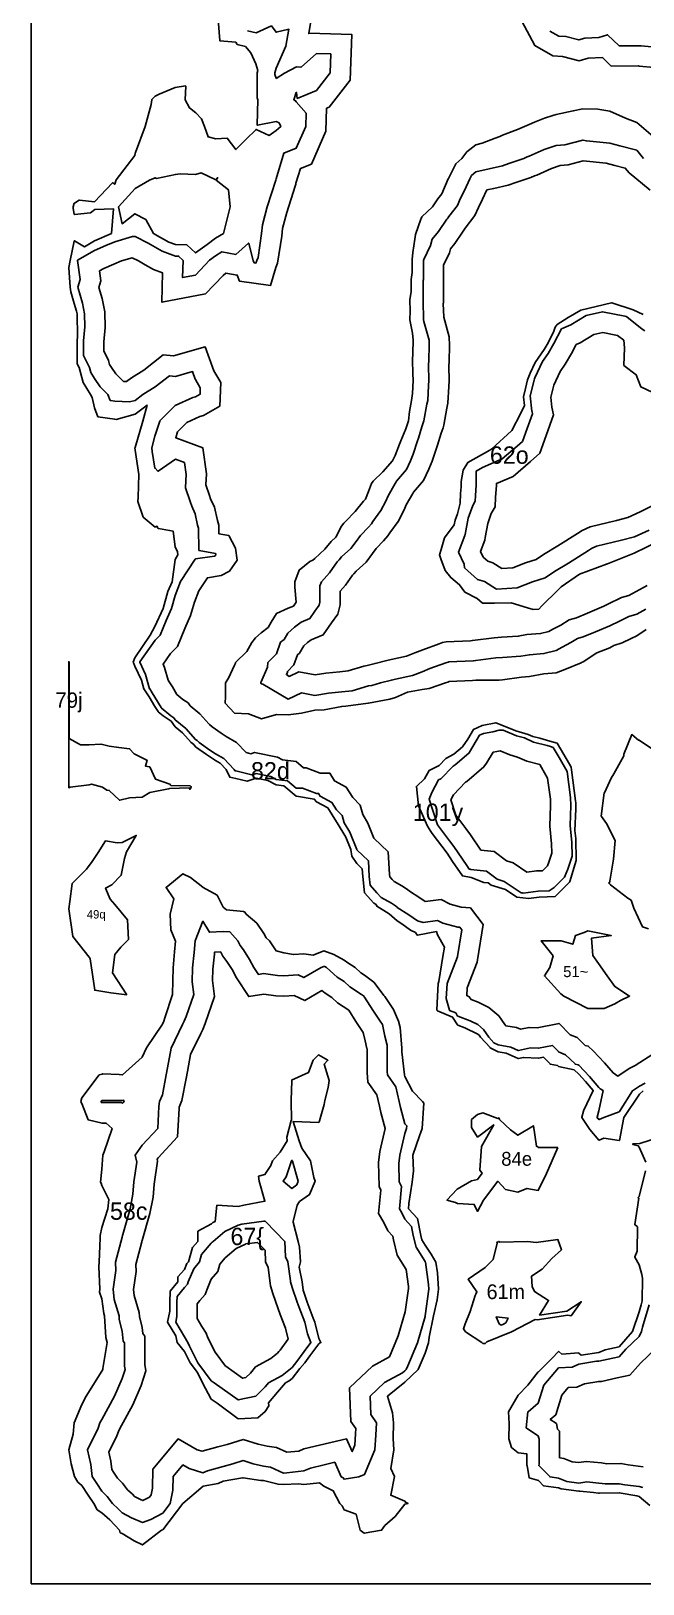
# Model space of a CAD drawing. Header units: millimetres. Extents: x 0 to 600, y 0 to 900.
# Drawn here: x 0 to 211, y 0 to 537 of the extents above; entities that cross this region are included whole.
import ezdxf
from ezdxf.enums import TextEntityAlignment as Align

# ---------------------------------------------------------------- set-up
doc = ezdxf.new("R2010")
doc.units = ezdxf.units.MM
for name, color, linetype in [('CORTE', 1, 'Continuous'), ('GRABADO', 5, 'Continuous'), ('HOJA', 8, 'Continuous')]:
    doc.layers.add(name, color=color, linetype=linetype)

msp = doc.modelspace()

# ---------------------------------------------------------------- linework, layer by layer
at = {"layer": 'CORTE'}
for points in [[(97.15, 543.35), (95.92, 536.13), (96.14, 536.33), (110.8, 535.83), (110.24, 520.04), (102.99, 510.65), (102.11, 510.29), (101.9, 502.44), (96.87, 491.03), (93.05, 489.5), (91.51, 484.44), (91.47, 484.09), (91.25, 483.34), (88.35, 474.25), (86.86, 468.76), (86.63, 466.13), (85.19, 456.69), (84.53, 455.25), (82.72, 448.96), (72.03, 450.5), (71.22, 452.6), (67.33, 453.26), (66.35, 452.51), (60.31, 446.17), (45.19, 443.21), (45.39, 453.41), (42.33, 454.55), (39.44, 456.17), (37.11, 457.53), (34.94, 458.6), (31.21, 457.53), (28.54, 456.43), (25.12, 454.92), (23.6, 454.03), (24.08, 450.58), (24.08, 450.58), (23.43, 448.38), (24.54, 444.55), (25.48, 439.93), (25.58, 434.48), (25.08, 429.58), (25.11, 426.47), (26.72, 423.08), (27.09, 421.74), (27.77, 420.65), (29.27, 418.46), (31.92, 415.87), (32.97, 415.81), (34.65, 417.11), (38.92, 419.71), (45.65, 425.02), (49.23, 424.67), (60.2, 427.79), (63.13, 419.54), (65.55, 415.43), (65.2, 407.29), (59.61, 404.06), (58.32, 403.66), (53.83, 401.68), (50.62, 398.44), (49.97, 396.35), (59.31, 392.93), (60.61, 383.94), (60.43, 380.09), (61.67, 376.45), (62.04, 375.21), (63.43, 372.37), (64.36, 367.75), (64.83, 366.09), (64.88, 363.19), (68.32, 362.53), (70.67, 358.18), (71.18, 353.99), (68.51, 350.23), (65.69, 348.7), (60.92, 347.97), (57.93, 343.37), (56.42, 339.56), (55.14, 334.93), (53.11, 330.44), (50.57, 324.12), (48.19, 321.78), (45.6, 318.06), (46.14, 316.9), (47.39, 312.5), (47.74, 311.99), (48.82, 310.2), (50.36, 307.61), (52.44, 305.86), (54.26, 304.71), (55.01, 303.62), (58.36, 300.84), (61.37, 297.4), (61.65, 297.22), (62.54, 296.37), (65.73, 294.16), (67.41, 293.05), (70.96, 291.03), (74.32, 287.48), (75.96, 287.08), (77.25, 287.54), (85.19, 285.85), (86.83, 285.01), (91.58, 284.36), (94.18, 282.21), (95.06, 282.21), (99.92, 280.35), (103.24, 280.35), (104.87, 277.7), (108.9, 275.57), (111.12, 271.97), (113.67, 269.33), (114.65, 266.03), (116.41, 263.12), (118.48, 257.87), (123.38, 253.14), (123.82, 245.28), (123.9, 244.58), (124.72, 243.65), (125.41, 242.88), (128.05, 241.41), (130.07, 240.17), (130.76, 239.55), (134.38, 237.23), (136.2, 235.94), (141.7, 236.69), (144.81, 235.08), (148.66, 234.05), (151.8, 233.77), (156.23, 228.03), (154.27, 215.84), (154.12, 215), (150.65, 206.16), (150.51, 203.44), (151.38, 203.07), (152.04, 202.08), (154.44, 201.13), (158.2, 199.35), (161.6, 196.45), (163.67, 193.43), (164.01, 193.05), (167.76, 192.38), (169.08, 191.82), (172.07, 192.44), (174.84, 192.26), (182.43, 193.84), (186.29, 189.94), (188.63, 188.93), (191.42, 186.21), (192.52, 185.97), (194.19, 184.32), (198.16, 180.21), (201.09, 176.69), (202.78, 175.6), (206.66, 178.22), (208.7, 179.24), (214.88, 183.23)], [(211.51, 170.55), (210.23, 169.34), (204.76, 161.32), (203.28, 153.39), (203.28, 153.39), (203.27, 153.38), (203.27, 153.36), (203.26, 153.35), (203.25, 153.34), (203.24, 153.34), (203.22, 153.33), (203.2, 153.33), (197.88, 154.18), (196.26, 153.48), (196.24, 153.48), (196.22, 153.48), (196.2, 153.48), (196.19, 153.49), (196.18, 153.49), (196.18, 153.5), (193.05, 157.15), (190.3, 161.31), (190.3, 161.31), (190.29, 161.32), (190.29, 161.34), (190.29, 161.36), (190.82, 163.54), (190.82, 163.54), (190.83, 163.55), (194.25, 170.6), (191.62, 173.76), (189.21, 176.26), (187.69, 177.76), (182.27, 178.94), (182.26, 178.94), (182.25, 178.95), (182.25, 178.95), (181.85, 179.25), (179.38, 179.8), (179.37, 179.8), (179.35, 179.81), (179.34, 179.81), (179.33, 179.82), (177.06, 182.13), (175.33, 181.77), (175.32, 181.77), (170.09, 182.1), (168.36, 181.74), (168.34, 181.74), (168.33, 181.75), (164.17, 183.53), (161.37, 184.03), (161.36, 184.03), (161.35, 184.04), (158.62, 185.44), (158.61, 185.44), (158.6, 185.45), (155.31, 189.09), (154.86, 189.75), (154.37, 190.17), (149.85, 192.31), (147.41, 193.27), (147.4, 193.28), (147.39, 193.28), (147.38, 193.29), (147.38, 193.3), (145.63, 196), (140.43, 198.17), (140.42, 198.18), (140.35, 198.25), (140.34, 198.25), (140.26, 198.35), (140.26, 198.36), (140.25, 198.37), (140.25, 198.38), (140.25, 198.39), (140.39, 203.23), (140.39, 203.23), (140.63, 207.66), (140.63, 207.67), (140.63, 207.67), (140.64, 207.68), (140.89, 208.33), (142.27, 216.93), (142.86, 220.18), (140.4, 224.42), (140.4, 224.43), (140.05, 225.6), (133.51, 224.4), (133.51, 224.39), (133.49, 224.39), (133.46, 224.4), (133.45, 224.41), (132.78, 225.22), (131.09, 226.11), (128.08, 228.23), (126.48, 229.26), (126.48, 229.27), (123.75, 231.75), (119.51, 234.35), (119.5, 234.36), (119.5, 234.36), (119.49, 234.37), (119.18, 234.96), (118.45, 235.37), (118.44, 235.37), (118.43, 235.38), (115.24, 238.99), (115.23, 238.99), (115.23, 239), (115.22, 239.01), (115.22, 239.02), (114.6, 244.69), (114.45, 247.24), (112.53, 249.1), (112.52, 249.11), (112.52, 249.11), (110.83, 251.66), (110.83, 251.67), (110.82, 251.68), (110.82, 251.69), (110.44, 253.94), (108.76, 258.19), (105.74, 263.17), (105.74, 263.18), (105.73, 263.19), (105.68, 263.36), (105.56, 263.49), (105.55, 263.49), (102.53, 268.4), (98.61, 270.47), (98.6, 270.48), (98.59, 270.48), (97.85, 271.4), (91.67, 272.37), (91.65, 272.37), (91.65, 272.37), (91.62, 272.38), (91.61, 272.39), (91.57, 272.41), (91.57, 272.41), (87.33, 275.94), (84.69, 276.3), (84.68, 276.3), (84.68, 276.3), (84.67, 276.31), (81.77, 277.81), (77.74, 278.66), (74.67, 277.57), (74.66, 277.57), (74.64, 277.57), (70.74, 278.53), (68.7, 278.94), (68.69, 278.94), (68.67, 278.95), (68.66, 278.95), (68.65, 278.96), (68.65, 278.97), (68.64, 278.97), (68.64, 278.98), (67.43, 281.69), (65.38, 283.85), (63.75, 284.78), (60.65, 286.82), (56.77, 289.51), (56.77, 289.51), (56.76, 289.52), (56.23, 290.23), (55.3, 290.94), (55.29, 290.94), (55.29, 290.95), (52.34, 294.33), (49.8, 296.43), (49.8, 296.43), (49.79, 296.44), (48.44, 298.41), (45.61, 300.2), (45.6, 300.2), (43.9, 301.63), (43.89, 301.64), (43.89, 301.65), (42.81, 303.46), (40.81, 306.81), (38.96, 309.48), (38.96, 309.49), (38.96, 309.5), (38.1, 312.5), (35.84, 317.34), (35.5, 318.3), (35.28, 318.75), (35.28, 318.75), (35.28, 318.76), (35.27, 318.78), (35.28, 318.79), (35.28, 318.8), (35.28, 318.8), (35.84, 320.31), (35.84, 320.31), (41.1, 328.08), (42.81, 331.13), (45.61, 337.33), (47.26, 343.24), (48.75, 346.58), (49.78, 354.26), (49.78, 354.26), (49.78, 354.27), (49.78, 354.28), (49.78, 354.28), (50.65, 355.84), (50.62, 356.93), (49.78, 358.64), (49.78, 358.65), (49.78, 358.65), (49.07, 364.07), (44, 365.01), (43.99, 365.01), (43.97, 365.02), (43.96, 365.02), (43.95, 365.03), (43.94, 365.04), (43.46, 365.78), (42.92, 365.46), (42.91, 365.45), (42.9, 365.45), (42.89, 365.45), (42.86, 365.45), (42.84, 365.46), (42.83, 365.46), (38.78, 368.91), (38.77, 368.92), (38.77, 368.93), (38.76, 368.94), (36.91, 374.32), (36.91, 374.33), (36.91, 374.34), (36.95, 375.82), (37.26, 383.6), (37, 385.15), (35.89, 392.85), (35.89, 392.86), (35.89, 392.88), (35.9, 392.88), (35.93, 393.02), (38.65, 402.15), (40.09, 407.65), (35.95, 404.48), (35.95, 404.48), (35.94, 404.47), (29.45, 402.72), (29.44, 402.72), (28.93, 402.75), (28.93, 402.75), (23.11, 403.6), (23.1, 403.6), (23.09, 403.61), (23.08, 403.61), (23.07, 403.62), (23.06, 403.63), (21.89, 406.67), (21.08, 410.27), (20.57, 411.35), (18.02, 415.46), (18.02, 415.47), (16.6, 420.62), (15.95, 421.97), (15.95, 421.98), (15.95, 421.99), (15.94, 422), (15.89, 429.91), (15.89, 429.91), (16.04, 431.39), (15.89, 439.16), (15.68, 440.16), (14.92, 442.78), (13.77, 446.88), (13.77, 446.88), (13.47, 448.41), (13.47, 448.42), (13.04, 455.18), (13.04, 455.19), (13.04, 455.19), (13.54, 457.7), (14.92, 464.4), (14.92, 464.41), (14.93, 464.42), (14.94, 464.43), (14.94, 464.44), (14.95, 464.45), (14.96, 464.45), (14.97, 464.46), (14.99, 464.46), (15.01, 464.46), (15.03, 464.46), (18.49, 462.42), (21.93, 464.41), (21.93, 464.42), (27.76, 467), (28.43, 475.56), (21.99, 475.25), (20.51, 474.16), (20.51, 474.16), (20.5, 474.15), (20.49, 474.15), (20.48, 474.15), (15, 473.55), (14.99, 473.55), (14.97, 473.56), (14.96, 473.56), (14.94, 473.57), (14.93, 473.59), (14.92, 473.6), (14.92, 473.61), (14.59, 475.76), (14.55, 476.2), (14.55, 476.21), (14.55, 476.22), (14.56, 476.23), (14.93, 477.44), (14.93, 477.45), (14.94, 477.45), (14.94, 477.46), (14.95, 477.47), (14.96, 477.47), (16.65, 478.53), (16.67, 478.53), (16.69, 478.53), (21.94, 478), (28.1, 484.49), (28.11, 484.49), (28.12, 484.5), (28.13, 484.5), (28.14, 484.51), (28.17, 484.51), (28.19, 484.51), (28.2, 484.5), (28.9, 484.03), (29.44, 485.5), (29.44, 485.5), (29.45, 485.51), (35.84, 494.01), (36, 494.75), (36.04, 495.02), (36.04, 495.03), (36.05, 495.03), (39.46, 504.01), (41.51, 511.55), (41.75, 513.26), (41.75, 513.27), (41.75, 513.28), (41.76, 513.3), (42.83, 514.44), (42.84, 514.45), (44.23, 515.16), (49.82, 517.51), (49.83, 517.51), (53.37, 518.02), (53.39, 518.02), (53.41, 518.01), (53.43, 518), (53.43, 517.99), (53.44, 517.99), (53.44, 517.98), (53.45, 517.97), (53.45, 517.96), (53.46, 517.95), (53.46, 517.94), (53.25, 513.27), (54.7, 510.4), (56.87, 508.71), (56.87, 508.7), (58.83, 506.64), (58.83, 506.63), (58.84, 506.62), (59.9, 504.02), (59.91, 504.02), (61.13, 500.45), (63.8, 499.77), (67.7, 500), (67.71, 500), (67.72, 499.99), (67.74, 499.99), (67.75, 499.98), (67.75, 499.97), (70.77, 496), (74.34, 499.6), (77.68, 502.9), (77.68, 502.9), (77.69, 502.91), (77.71, 502.92), (77.74, 502.92), (77.76, 502.92), (82.31, 500.91), (84.66, 502.57), (86.32, 504.01), (85.67, 505.29), (84.69, 505.71), (78.18, 504.49), (78.17, 504.49), (78.15, 504.49), (78.14, 504.49), (78.12, 504.5), (78.11, 504.51), (78.1, 504.51), (78.09, 504.52), (78.09, 504.54), (78.08, 504.56), (78.31, 513.24), (78.13, 513.86), (78.13, 513.86), (78.13, 513.87), (78.13, 522.52), (78.13, 522.52), (78.13, 522.53), (78.34, 523.42), (77.66, 525.62), (75.98, 529.49), (74.08, 531.71), (71.25, 532.36), (71.24, 532.36), (71.21, 532.37), (71.21, 532.38), (71.2, 532.39), (70.72, 533.12), (65.25, 533.64), (65.24, 533.64), (65.22, 533.65), (65.22, 533.66), (65.21, 533.66), (65.2, 533.67), (65.2, 533.67), (65.19, 533.68), (65.18, 533.7), (65.18, 533.71), (64.59, 541.03)], [(215.33, 524.4), (210.12, 524.88), (209.8, 524.92), (200.43, 524.91), (197.39, 527.81), (192.44, 527.59), (189.35, 526.68), (183.67, 528.21), (180.27, 528.4), (174.02, 531.97), (169.61, 540.48)], [(212.51, 330.03), (209.25, 327.87), (207.31, 326.97), (204.23, 325.5), (201.33, 324.49), (199.99, 323.68), (195.43, 321.96), (190.73, 318.89), (190.45, 318.74), (190.05, 318.53), (184.45, 316.28), (181.45, 315.08), (177.17, 314.77), (172.18, 313.84), (169.43, 313.62), (162.92, 312.66), (161.68, 312.49), (153.65, 312.49), (152.49, 312.43), (144.41, 312.03), (143.99, 311.88), (143.18, 311.56), (137.6, 309.71), (135.14, 309.33), (130.05, 308.42), (125.9, 306.54), (123.99, 306.02), (116.63, 304.6), (116.61, 304.6), (116.49, 304.58), (108.77, 303.52), (107.36, 303.43), (101.22, 302.23), (98.1, 302.13), (93.43, 301.13), (88.83, 300.51), (84.81, 300.64), (79.56, 299.16), (75.14, 300.93), (70.27, 301.16), (67.07, 304.63), (67.21, 306.93), (67.21, 311.65), (68.18, 313.22), (70.24, 317.68), (70.59, 318.36), (70.66, 318.64), (74.52, 322.4), (76.29, 325.61), (77.53, 327.12), (79.52, 328.92), (81.91, 330.79), (82.99, 332.58), (84.81, 335.59), (88.8, 337.38), (90.66, 338.16), (91.59, 339.53), (91.17, 344.66), (91.17, 346.5), (92.6, 350.61), (96.26, 353.52), (97.37, 354.03), (98.04, 354.58), (101.49, 357.88), (103.67, 360.48), (105.3, 361.97), (107.29, 365.82), (108.07, 366.86), (108.62, 367.45), (111.96, 370.91), (114.82, 374.42), (115.6, 375.12), (116.54, 377.77), (117.68, 380.51), (118.18, 381.38), (121.58, 384.58), (124.86, 388.35), (125.13, 388.85), (125.8, 390.27), (127.34, 394.15), (127.72, 395.3), (129.53, 399.47), (130.37, 402.26), (130.78, 405.48), (131.45, 409.23), (131.77, 411.7), (131.98, 416.19), (131.93, 418.54), (131.82, 423.16), (131.87, 425.56), (131.98, 430.13), (131.8, 432.57), (130.83, 437.1), (130.96, 440.19), (130.89, 444.08), (131.29, 446.91), (131.29, 451.05), (131.72, 453.56), (131.72, 458.02), (131.85, 460.44), (132.57, 465), (132.81, 466.69), (134.67, 471.98), (134.73, 472.23), (135.07, 472.79), (138.72, 476.23), (140.52, 478.97), (141.96, 480.75), (144.16, 485.93), (144.19, 486.02), (144.32, 486.3), (146.8, 491.06), (148.84, 492.92), (150.53, 495.23), (153.62, 497.65), (155.9, 498.2), (160.33, 499.91), (162.01, 500.56), (162.88, 500.97), (168.09, 502.96), (172.14, 504.74), (173.92, 505.54), (177.45, 506.88), (180.26, 507.75), (181.41, 508.17), (187.32, 509.41), (190.69, 510.13), (195.88, 509.95), (199.98, 509.33), (205.43, 506.88), (209.25, 505.34), (215.78, 499.89)], [(213.93, 482.02), (206.68, 487.94), (205.32, 489.59), (201.66, 490.51), (198.67, 491.37), (190.79, 492.09), (190.79, 492.09), (185.6, 490.76), (182.83, 490.5), (179.8, 489.53), (174.71, 487.16), (173.91, 486.9), (172.7, 486.38), (167.44, 484.66), (164.9, 483.7), (159.84, 482.58), (157.5, 482.06), (156.02, 478.83), (154.59, 476), (153.38, 473.17), (150.04, 468.81), (149.34, 467.76), (149.03, 467.47), (146.44, 463.54), (144.93, 461.7), (144.54, 460.34), (142.55, 456.1), (142.55, 450.63), (142.5, 450.29), (142.5, 443), (142.44, 442.81), (142.56, 438.08), (144.44, 431.25), (144.6, 428.31), (144.44, 422.77), (144.32, 421.26), (144.45, 416.09), (144.34, 414.09), (144.04, 408.29), (143.65, 406.54), (142.58, 400.74), (142.35, 399.84), (141.74, 398), (140.47, 393.78), (140.05, 392.81), (138.56, 388.27), (137.48, 385.52), (135.58, 381.6), (132.13, 377.51), (131.9, 377.1), (129.64, 373.15), (128.92, 371.42), (126.82, 367.42), (123.91, 363.49), (123.24, 362.42), (121.74, 360.74), (119.22, 358.01), (117.92, 356.3), (115.75, 353.31), (112.33, 350.27), (111.56, 349.35), (111.09, 348.9), (108.61, 345.42), (106.8, 343.26), (106.8, 338.6), (105.94, 335.37), (103.76, 332.36), (100.95, 328.24), (96.76, 326.48), (95.51, 325.55), (94.28, 324.38), (92.78, 321.9), (92.09, 321.35), (90.82, 317.84), (88.59, 315.57), (88.57, 315.3), (88.2, 314.46), (89.2, 313.86), (89.2, 313.86), (92.46, 315.41), (98.16, 314.35), (101.85, 314.96), (106.65, 315.46), (109.59, 315.76), (114.97, 317.35), (116.12, 317.57), (118.88, 318.32), (122.93, 319.39), (124.46, 319.71), (129.73, 320.82), (132.56, 321.96), (135.34, 323.06), (141, 325.14), (142.14, 325.52), (143.43, 325.83), (151.86, 326.16), (152.47, 326.3), (160.04, 327.23), (162.52, 327.35), (168.31, 327.74), (171.27, 328.29), (176.03, 328.67), (178.91, 329.4), (180.26, 330.12), (183.02, 331.57), (185.94, 333.41), (188.41, 334.11), (192.27, 335.72), (197.13, 337.76), (197.9, 338.13), (199.32, 338.79), (203.98, 341.07), (206.51, 341.81), (209.05, 343.25), (212.9, 345.24)], [(216.9, 360.64), (208.37, 356.51), (199.19, 352.8), (199.02, 352.76), (198.81, 352.65), (189.46, 349.23), (183.19, 344.83), (182.03, 343.6), (176.45, 338.26), (175.4, 337.09), (173.53, 337.02), (171.48, 337.55), (165.88, 339.23), (160.15, 339.21), (155.96, 339.18), (154.1, 340.74), (149.89, 343.01), (148.04, 345.52), (145.02, 348.01), (143.11, 350.46), (141.62, 354.51), (141.15, 355.85), (141.71, 357.68), (142.83, 361.74), (146.2, 366.29), (146.5, 367.87), (147.3, 370.1), (148.23, 373.73), (148.42, 377.14), (148.57, 379.4), (148.58, 381.23), (149.24, 385.14), (150.92, 387.81), (158.51, 392.1), (159.25, 392.58), (165.99, 398.78), (166.07, 398.84), (169.2, 404.83), (170.47, 407.48), (170.17, 410.57), (170.85, 413.36), (171.55, 416.4), (172.39, 418.68), (174.16, 422.41), (177.26, 426.92), (178.27, 428.61), (180.53, 432.9), (181.05, 434.63), (181.79, 435.52), (185.53, 437.91), (189.93, 440.51), (200.5, 443), (200.61, 442.98), (208.04, 440.65), (211.46, 438.93)], [(216.8, 411.12), (210.63, 413.97), (209.02, 418.16), (204.84, 421.36), (205.01, 427.48), (204.78, 430.09), (202.66, 431.78), (197.56, 432.76), (194.48, 432.04), (189.68, 429.2), (188.39, 428.61), (186.76, 425.53), (184.53, 421.77), (182.8, 419.27), (180.57, 414.56), (179.56, 410.39), (179.56, 410.39), (179.89, 406.99), (180.56, 404.33), (177.99, 397.14), (175.78, 391.05), (172.55, 388.16), (166.56, 383), (160.8, 380.56), (160.8, 379.87), (160.52, 375.85), (160.3, 372.49), (159.02, 370.12), (157.78, 366.66), (156.86, 361.83), (156.79, 361), (155.29, 357.04), (156.2, 355.09), (157.79, 353.67), (159.6, 353.14), (162.67, 351.16), (166.45, 351.4), (170.87, 353.14), (174.55, 354.3), (177.05, 356.01), (181.98, 358.99), (188.79, 363.29), (190.37, 364.32), (193.18, 365.51), (202.22, 367.7), (206.14, 368.75), (210.47, 370.77), (214.8, 372.93)], [(213.37, 226.49), (211.25, 227.2), (211.25, 227.21), (211.24, 227.21), (211.22, 227.23), (211.21, 227.24), (208.27, 233.74), (207.32, 236.42), (206.24, 237.13), (206.24, 237.13), (200.19, 241.81), (199.92, 242.03), (199.89, 242.06), (199.88, 242.06), (199.62, 242.38), (199.62, 242.38), (199.61, 242.39), (199.61, 242.41), (199.61, 242.42), (199.6, 242.43), (199.61, 242.44), (199.61, 242.44), (199.61, 242.45), (199.61, 242.46), (199.62, 242.47), (199.62, 242.48), (199.63, 242.49), (199.64, 242.49), (199.64, 242.49), (199.65, 242.5), (199.66, 242.5), (199.67, 242.5), (199.68, 242.5), (199.69, 242.5), (199.7, 242.5), (199.71, 242.5), (199.72, 242.49), (199.89, 242.38), (201.23, 250.67), (201.77, 257.11), (198.78, 262.94), (197.04, 265.44), (197.04, 265.45), (197.04, 265.45), (197.03, 265.46), (197.03, 265.47), (197.03, 265.48), (198.07, 273.55), (198.07, 273.55), (198.07, 273.56), (198.08, 273.57), (200.38, 278.61), (200.38, 278.62), (201.41, 280.1), (204.83, 286.4), (204.83, 286.49), (204.82, 286.93), (204.82, 286.95), (207.52, 293.7), (207.52, 293.7), (207.53, 293.71), (207.53, 293.72), (207.54, 293.73), (207.56, 293.74), (207.57, 293.74), (207.58, 293.74), (207.59, 293.74), (207.59, 293.74), (207.6, 293.74), (207.62, 293.74), (207.63, 293.73), (209.88, 291.74), (210.18, 291.73), (210.19, 291.73), (210.21, 291.72), (210.21, 291.72), (216.01, 287.9)], [(212.38, 145.84), (210.11, 151), (209.78, 151.56), (207.92, 152.02), (207.91, 152.02), (207.9, 152.03), (207.89, 152.04), (207.87, 152.05), (207.87, 152.08), (207.87, 152.1), (207.87, 152.11), (207.87, 152.12), (207.88, 152.13), (207.89, 152.14), (207.9, 152.15), (207.91, 152.16), (207.93, 152.16), (207.93, 152.16), (210.17, 152.35), (210.31, 152.35), (217.12, 154.49)], [(213.74, 27.18), (210.14, 30.24), (209.32, 30.51), (203.2, 31.55), (203.15, 31.55), (196.46, 31.42), (196.45, 31.4), (196.3, 31.42), (196.23, 31.42), (196.23, 31.42), (196.08, 31.44), (194.32, 31.63), (189.6, 32.08), (189.27, 32.03), (189.26, 32.03), (183.2, 32.85), (183.19, 32.85), (183.19, 32.86), (182.27, 33.22), (177.06, 33.96), (177.06, 33.97), (177.04, 33.97), (177.03, 33.98), (175.28, 35.73), (172.12, 36.67), (172.12, 36.67), (172.11, 36.68), (172.1, 36.68), (172.09, 36.69), (172.08, 36.7), (172.07, 36.72), (172.07, 36.73), (171.36, 40.95), (171.35, 40.96), (171.35, 44.98), (168.34, 45.31), (168.33, 45.31), (168.32, 45.31), (168.31, 45.32), (168.3, 45.32), (166.04, 47.16), (166.03, 47.16), (166.03, 47.17), (166.02, 47.18), (166.02, 47.19), (165.08, 50.2), (165.08, 50.21), (165.08, 50.22), (165.22, 55.42), (164.98, 59.48), (164.98, 59.49), (164.98, 59.51), (164.98, 59.51), (164.99, 59.52), (168.29, 65.28), (168.29, 65.29), (171.64, 68.79), (175.26, 73.3), (175.27, 73.3), (180.02, 78.06), (182.24, 80.34), (182.24, 80.34), (182.26, 80.36), (182.28, 80.36), (182.31, 80.36), (182.33, 80.36), (182.34, 80.35), (183.37, 79.47), (189.26, 79.88), (189.27, 79.88), (189.29, 79.88), (189.29, 79.87), (189.3, 79.87), (189.31, 79.86), (189.31, 79.86), (190.08, 79.13), (196.21, 80.01), (198.39, 80.98), (198.39, 80.98), (198.4, 80.98), (203.16, 81.98), (207.86, 87.3), (210.1, 94.06), (210.85, 96.54), (211.16, 97.94), (211.27, 105.78), (211.05, 107.03), (210.11, 110.36), (208.63, 113.05), (208.63, 113.06), (208.63, 113.07), (208.62, 113.09), (208.63, 113.1), (208.63, 113.1), (208.63, 113.11), (209.36, 115.06), (209.49, 123.47), (208.6, 124.25), (208.6, 124.25), (208.59, 124.26), (208.58, 124.28), (208.58, 124.29), (208.57, 124.3), (208.57, 124.31), (208.58, 124.32), (209.96, 133.36), (209.8, 133.51), (209.8, 133.52), (209.79, 133.53), (209.78, 133.55), (209.78, 133.55), (209.78, 133.56), (209.78, 133.58), (209.78, 133.59), (209.78, 133.6), (209.79, 133.6), (209.79, 133.61), (210.11, 133.99), (212.27, 142.84)], [(215.91, 81.42), (210.55, 76.32), (206.88, 72.15), (202.47, 71.23), (197.09, 70.06), (196.13, 70.03), (191.21, 69.2), (188.55, 68.07), (185.62, 67.88), (183.42, 65.32), (181.36, 58.51), (179.4, 56.85), (181.56, 55.43), (181.93, 53.54), (182.57, 52.8), (182.57, 43.68), (182.64, 43.6), (184.08, 43.4), (186.93, 42.27), (189.23, 41.96), (191.85, 42.34), (197.05, 41.85), (198.9, 41.58), (203.8, 41.66), (206.27, 41.19), (211.53, 40.54)]]:
    msp.add_lwpolyline(points, dxfattribs=at)
for points in [[(63.95, 485.45), (64.48, 486.35), (63.81, 485.58), (58.72, 487.92), (56.83, 487.41), (51.55, 487.65), (49.86, 487.41), (43.29, 485.96), (42.87, 486.29), (40.89, 485.4), (35.96, 482.6), (30.15, 476.19), (31.46, 470.37), (35.9, 473.81), (39.63, 471.88), (42.28, 467.01), (42.74, 466.78), (42.92, 466.67), (47.63, 464.03), (49.86, 463.19), (53.85, 463.04), (56.83, 460.28), (60.84, 463.15), (63.75, 465.37), (66.51, 467), (67.9, 472.52), (68.83, 476.22), (68.2, 482.12), (63.95, 485.45)], [(55.09, 275.84), (55.32, 275.65), (55.33, 275.65), (55.33, 275.64), (55.34, 275.62), (55.35, 275.61), (55.35, 275.59), (55.34, 275.58), (55.34, 275.57), (55.34, 275.56), (54.97, 274.84), (54.96, 274.83), (54.96, 274.82), (54.95, 274.81), (54.94, 274.8), (54.93, 274.8), (54.91, 274.79), (54.89, 274.79), (54.88, 274.8), (54.87, 274.8), (54.86, 274.81), (54.85, 274.82), (54.83, 274.83), (54.83, 274.84), (54.65, 275.26), (47.94, 275.1), (47.52, 274.96), (47.52, 274.95), (40.99, 273.74), (38.41, 272.09), (38.4, 272.09), (38.39, 272.09), (38.38, 272.08), (34, 271.79), (30.61, 271.01), (30.6, 271.01), (30.58, 271.01), (30.57, 271.02), (30.56, 271.02), (30.55, 271.03), (30.54, 271.03), (26.98, 274.41), (26.23, 274.48), (26.22, 274.48), (26.21, 274.49), (26.2, 274.49), (26.2, 274.49), (24.68, 275.53), (20.83, 276.56), (20.06, 276.33), (20.06, 276.33), (13.54, 275.52), (13.1, 275.31), (13.09, 275.31), (13.07, 275.31), (13.06, 275.31), (13.05, 275.31), (13.04, 275.32), (13.03, 275.32), (13.02, 275.33), (13.02, 275.33), (13.02, 275.33), (13.01, 275.34), (13.01, 275.35), (13, 275.36), (13, 275.37), (13, 275.38), (13, 318.89), (13.15, 318.89), (13.15, 292.39), (17.03, 290.16), (20.04, 290.16), (24.15, 290.39), (24.16, 290.39), (24.16, 290.39), (24.17, 290.39), (27.03, 289.74), (30.32, 289.3), (34, 288.83), (34, 288.83), (34.01, 288.83), (34.02, 288.82), (34.04, 288.82), (34.04, 288.81), (35.67, 287.09), (40.05, 284.92), (40.05, 284.92), (40.06, 284.92), (40.07, 284.91), (40.08, 284.9), (40.08, 284.89), (40.09, 284.88), (40.09, 284.87), (40.09, 284.87), (40.09, 284.86), (40.09, 284.84), (39.48, 282.82), (40.97, 282.61), (40.97, 282.61), (40.99, 282.6), (40.99, 282.6), (41, 282.6), (41.01, 282.59), (41.02, 282.57), (41.03, 282.57), (42.97, 278.26), (47.95, 276.56), (47.96, 276.56), (47.97, 276.55), (47.97, 276.55), (47.98, 276.54), (48.33, 276.16), (54.9, 275.97), (54.91, 275.97), (54.92, 275.97), (54.92, 275.97), (54.93, 275.97), (54.94, 275.96), (54.94, 275.96), (55.09, 275.84)], [(186.61, 282.4), (186.7, 281.51), (188.16, 270.83), (188.17, 270.17), (188.2, 267.96), (187.91, 260.58), (188.18, 257.76), (188.38, 250.23), (186.11, 242.86), (186.03, 242.68), (181.17, 237.82), (181.04, 237.74), (175.54, 237.5), (171.87, 237.03), (169.93, 237.3), (167.85, 237.44), (163.89, 240.13), (158.96, 241.67), (157.94, 242.43), (156.44, 242.59), (152.06, 244.29), (149.05, 244.86), (145.61, 249.88), (143.81, 252.76), (138.63, 259.49), (138.12, 260.16), (136.95, 262.07), (133.87, 269.05), (133.14, 275.79), (135.97, 278.46), (137.5, 281.34), (140.97, 283.02), (143.29, 285.42), (146.04, 286.93), (149.04, 289.51), (150.91, 292.11), (152.91, 295.5), (155.91, 296.86), (160.56, 297.79), (161.5, 297.47), (162.07, 297.24), (167.47, 294.98), (171.73, 293.8), (173.37, 293.06), (175.79, 292.43), (179.22, 291.4), (181.75, 290.7), (186, 283.49), (186.61, 282.4)], [(160.02, 253.23), (164.26, 250.05), (166.56, 249.34), (171.29, 246.12), (174.65, 246.56), (176.71, 246.65), (178.42, 248.36), (178.92, 249.54), (179.89, 252.67), (179.8, 255.93), (179.2, 262.07), (179.48, 269.18), (179.42, 271.38), (178.43, 278.68), (176.36, 282.3), (175.75, 283.33), (171.31, 284.5), (168.09, 285.94), (165.41, 286.69), (162.04, 288.09), (160.9, 287.86), (159.62, 287.6), (157.41, 283.84), (156.46, 282.52), (150.57, 277.45), (150.15, 277.22), (145.96, 272.89), (145.01, 271.1), (146.76, 265.81), (150.22, 261.19), (151.78, 259.09), (155.44, 253.71), (160.02, 253.23)], [(33.09, 203.72), (27.51, 204.37), (22, 205.28), (20.46, 216.19), (20.2, 216.59), (20.1, 216.72), (14.39, 223.9), (13.03, 233.5), (13.4, 236.05), (14.21, 242.22), (19.16, 247.16), (21.06, 249.84), (23.17, 252.99), (25.71, 256.96), (29.8, 256.32), (31.43, 256.38), (36.31, 258.87), (32.95, 253.13), (32.29, 250.89), (31.16, 245.06), (27.91, 241.81), (25.76, 240.63), (27.36, 236.81), (28.9, 234.99), (33.31, 229.64), (33.62, 222.89), (30.97, 220.24), (28.93, 217.72), (28.16, 211.37), (33.09, 203.72)], [(73.35, 232.49), (73.86, 232.31), (74.3, 231.66), (77.97, 228.48), (80.37, 224.97), (81.18, 223.47), (82.41, 222.4), (84.7, 218.93), (87.29, 218.28), (90.63, 217.61), (94.25, 217.9), (97.42, 217.39), (101.21, 218.9), (104.66, 217.69), (108.23, 215.7), (109.5, 214.83), (112, 213.14), (113.88, 211.38), (115.2, 210.53), (118.4, 208.12), (121.7, 203.87), (121.92, 203.51), (122.19, 203.12), (125.23, 198.63), (126.98, 194.59), (127.54, 192.4), (128.16, 185.31), (128.16, 183.97), (128.97, 176.07), (129.07, 175.94), (129.17, 175.46), (131.82, 170.36), (135.26, 166.83), (135.74, 166.26), (135.08, 157.51), (134.23, 154.96), (131.89, 148.25), (132.08, 142.86), (131.63, 138.99), (130.51, 131.51), (130.36, 129.77), (133.56, 126.35), (134.63, 120.5), (135, 118.99), (136.13, 117.17), (138.19, 113.99), (139.9, 111.25), (140.41, 107.64), (140.82, 101.96), (140.29, 98.2), (139.09, 92.68), (137.58, 85.33), (137.31, 83.42), (136.14, 79.8), (133.79, 74.13), (129.15, 69.77), (123.15, 64.89), (124.83, 59.16), (125.23, 55.66), (125.14, 50.3), (125.38, 46.39), (124.25, 39.87), (125.52, 37.14), (124.27, 30.65), (129.15, 28.63), (129.39, 28.26), (130.28, 27.86), (129.14, 27.53), (125.79, 23.35), (122.19, 20.16), (121.12, 18.54), (115.14, 17.52), (114.64, 17.93), (113.76, 18.57), (112.29, 24.09), (108.13, 25.61), (107.49, 26.99), (106.64, 27.83), (104.43, 32.16), (101.18, 33.78), (99.6, 34.94), (94.24, 34.39), (92.4, 34.61), (87.27, 34.38), (85.33, 34.49), (80.29, 35.73), (79.36, 35.81), (73.33, 36.69), (73.07, 36.7), (66.39, 35.56), (64.64, 34.75), (59.43, 33.78), (52.46, 27.84), (52.46, 27.84), (45.5, 18.75), (45.11, 18.55), (38.49, 13.5), (35.67, 14.86), (31.47, 17.39), (30.82, 17.73), (30.6, 18.58), (27.18, 22.13), (24.49, 24.61), (22.86, 25.67), (21.68, 27.83), (19.69, 30.73), (17.51, 34.03), (16.12, 35.24), (14.96, 37.1), (13.85, 41.53), (13.07, 46.4), (14.53, 51.74), (14.91, 55.67), (17.5, 62.01), (19.02, 64.95), (24.47, 73.6), (24.74, 74.19), (24.74, 74.54), (26.27, 83.44), (25.84, 85.25), (25.31, 92.68), (25.08, 93.5), (24.47, 98.58), (23.65, 100.88), (23.79, 101.96), (23.37, 109.77), (23.49, 111.22), (23.87, 119.69), (23.88, 120.49), (24.47, 123.24), (26.57, 129.76), (26.89, 132.96), (24.47, 137.83), (24.17, 138.58), (24.01, 138.99), (24.46, 143.48), (24.83, 148.28), (25.29, 149.38), (27.99, 157.5), (25.93, 159.33), (24.53, 159.33), (19.76, 160.45), (17.5, 166.18), (17.26, 166.44), (17.2, 166.78), (17.5, 168.1), (23.53, 176.11), (24.52, 176.32), (24.74, 176.4), (30.43, 176.12), (31.47, 176.07), (31.5, 176.07), (31.63, 176.11), (38.42, 182.15), (39.84, 185.34), (45.38, 193.52), (45.87, 194.59), (46.24, 195.74), (48.89, 203.84), (49, 208.64), (49.1, 213.09), (49.53, 218.61), (49.9, 222.33), (48.3, 226.21), (48.02, 231.61), (49.33, 236.86), (46.65, 240.88), (52.41, 245.57), (55.03, 244.34), (59.35, 240.92), (59.39, 240.88), (59.42, 240.88), (64.34, 238.15), (66.42, 234.07), (67.52, 233.17), (73.35, 232.49)], [(192.35, 225.85), (200.48, 224.23), (200.48, 224.2), (193.62, 223.28), (194.13, 217.28), (196.03, 214.59), (199.04, 210.33), (201.68, 206.6), (206.78, 203.31), (203.69, 201.72), (201.66, 200.65), (198.01, 199), (192.35, 199), (184.1, 203.25), (183.05, 204.04), (177.37, 210.28), (179.27, 213.15), (180.35, 217.24), (176.24, 222.38), (183.11, 222.38), (187.16, 221.23), (188.15, 224.29), (191.07, 225.25), (192.35, 225.85)], [(130.45, 102.2), (130.4, 102.85), (129.56, 108.79), (126.53, 113.66), (125.21, 119.03), (124.97, 120.32), (123.28, 122.13), (121.94, 125.04), (120.05, 128.05), (120.81, 136.19), (120.26, 137.4), (119.99, 145.73), (120.5, 149.51), (122.37, 157.47), (120.89, 163.08), (120.36, 165.21), (119.51, 169.09), (116.41, 173.56), (116.08, 176.85), (116.08, 185), (116.06, 185.17), (115.38, 187.85), (114.8, 190.69), (112.19, 194.55), (109.74, 198.44), (105.86, 200.95), (103.94, 202.76), (101.57, 204.25), (100.48, 205.21), (94.59, 201.76), (90.92, 203.49), (87.37, 203.3), (84.58, 203.37), (80.38, 203.98), (75.22, 203.12), (70.93, 209.56), (69.44, 212.44), (67.67, 215.22), (66.24, 217.05), (65.54, 218.48), (65.46, 218.57), (63.37, 218.44), (63.32, 217.77), (62.75, 212.63), (62.67, 208.63), (63.41, 203.1), (60.14, 193.75), (59.29, 191.69), (58.63, 190.37), (55.09, 183.14), (54.04, 177.15), (53.57, 174.74), (52.12, 167.13), (51.19, 164.91), (51.12, 164.47), (50.61, 154.67), (43.87, 147.35), (43.52, 146.87), (43.7, 146.18), (42.5, 138.22), (42.16, 133.79), (40.98, 128.11), (38.36, 118.72), (38.31, 118.56), (38.24, 118.26), (36.21, 110.47), (36.31, 107.99), (35.38, 101.85), (35.63, 99.77), (37.32, 93.92), (37.42, 92.49), (38.33, 88.67), (38.59, 86.61), (39.27, 85.66), (39.27, 75.93), (39.69, 73.71), (38, 68.57), (35.18, 61.91), (30.6, 53.47), (30.17, 52.71), (29.58, 51.16), (26.9, 45.58), (27.6, 42.5), (27.91, 39.53), (28.5, 38.63), (29.91, 36.58), (31.62, 34.83), (33.35, 32.54), (35, 31.02), (35.72, 30.27), (37.76, 29.2), (38.65, 28.81), (40.91, 29.96), (41.53, 30.76), (41.97, 33.14), (42.12, 39.7), (50.79, 50.14), (57.36, 46.43), (59.16, 45.88), (64.58, 47.4), (67.77, 48.21), (73.33, 50), (78.52, 48.33), (81.6, 47.66), (84.82, 47.14), (88.39, 45.52), (92.47, 45.92), (94.29, 46.71), (99.61, 47.98), (108.96, 50.22), (110.96, 45.76), (111.9, 47.96), (112.09, 51.94), (112.23, 53.73), (110.49, 56.23), (110, 67.79), (118.01, 75.32), (123.87, 78.57), (126.89, 85.75), (129.31, 94.1), (130.45, 102.2)], [(78.77, 139.27), (78.6, 140.97), (80.8, 141.62), (82.85, 144.73), (83.38, 146.29), (86.08, 149.29), (88.53, 153.24), (88.4, 154.46), (89.85, 160.24), (89.96, 160.3), (89.86, 167.17), (89.88, 167.29), (90.04, 173.93), (90.06, 174.1), (90.02, 174.17), (95.8, 176.83), (97.48, 181.14), (98.22, 181.99), (99.36, 182.96), (102.55, 181.12), (101.29, 179.71), (102.96, 174.14), (102.62, 171.73), (101.55, 167.15), (101.32, 165.74), (99.69, 160.18), (99.69, 159.99), (99.41, 159.57), (90.54, 159.87), (92.63, 153.25), (93.53, 150.74), (96.55, 146.28), (97.72, 140.6), (98.11, 139.28), (96.23, 134.67), (92.8, 132.26), (91.89, 131), (90.61, 125.32), (90.57, 125.06), (92.28, 118.39), (92.78, 116.43), (93.07, 111.39), (92.67, 109.53), (93.68, 104.44), (93.96, 101.6), (95.37, 97.48), (97.52, 91.96), (98.07, 90.51), (99.44, 84.87), (100.15, 83.48), (99.67, 83.25), (99.43, 83.07), (96.32, 78.85), (94.59, 76.5), (92.83, 74.5), (90.17, 71.02), (89.19, 70.23), (87.88, 69.51), (85.17, 66.32), (82.03, 62.58), (82.19, 61.64), (80.91, 59.63), (78.4, 57.43), (71.57, 57.05), (64.28, 62.54), (62.27, 63.91), (59.24, 69.54), (57.48, 73.14), (55, 76.5), (53.01, 80.43), (50.45, 83.48), (49.98, 85.76), (47.17, 90.47), (47.93, 94.3), (47.89, 97.46), (48.06, 101.2), (50.75, 104.45), (50.72, 106.17), (53.01, 108.78), (53.86, 110.79), (54.39, 111.43), (55.8, 116.3), (57.56, 118.4), (57.56, 121.95), (62.29, 124.52), (62.84, 124.99), (63.64, 125.39), (64.2, 130.93), (71.59, 130.57), (73.49, 130.94), (80.78, 132.36), (78.77, 139.27)], [(181.95, 150.92), (178.13, 141.99), (175.24, 136.06), (171.31, 136.77), (168.23, 135.43), (163.97, 136.35), (161.26, 139.28), (156.33, 132.72), (154.28, 128.8), (153.15, 131.24), (147.29, 131.54), (146.69, 131.9), (143.67, 132.72), (147.27, 136.46), (152.22, 139.4), (154.24, 139.87), (155.86, 142.02), (155.04, 143.11), (155.59, 151.31), (159.88, 158.77), (154.26, 154.53), (152.23, 157.89), (152.23, 160.58), (154.24, 162.36), (156.05, 162.97), (161.25, 160.96), (161.69, 161.16), (161.81, 160.58), (165.6, 157.05), (168.23, 155.17), (173.58, 158.45), (174.61, 151.33), (175.06, 151.1), (175.23, 150.92), (181.95, 150.92)], [(176.64, 108.9), (172.92, 106.48), (173.09, 102.85), (173.95, 101.12), (178.83, 98.04), (175.7, 92.97), (185.11, 94.29), (190.11, 97.57), (190.12, 97.56), (187.21, 93.53), (186.61, 92.7), (185.51, 92.89), (174.81, 91.38), (174.17, 91.39), (166, 87.13), (157.5, 83.7), (156.91, 83.11), (156.05, 83.19), (155.76, 83.47), (150.14, 87.16), (149.37, 88.25), (150.04, 89.99), (151.75, 94.24), (153.4, 99.73), (153.73, 100.16), (154.02, 100.98), (151, 105.38), (156.87, 109.41), (159.71, 112.25), (161.08, 117.88), (160.84, 118.02), (161.2, 118.18), (161.6, 118.44), (162.02, 118.23), (171.47, 118.43), (174.51, 118.02), (182.01, 119.08), (183.22, 115.49), (179.91, 112.55), (176.64, 108.9)], [(67.26, 75.29), (73.1, 71.12), (74.2, 71.36), (75.77, 72.89), (76.28, 73.5), (77.58, 75.03), (82.84, 77.91), (85.12, 79.75), (85.56, 80.34), (86.05, 80.89), (88.7, 84.49), (88.8, 84.63), (87.87, 88.43), (86.1, 93.13), (85.34, 95.08), (83.5, 100.47), (82.75, 103.11), (82.65, 104.05), (81.96, 109.38), (81, 111.36), (80.83, 115.45), (78.28, 118.09), (74.21, 117.58), (74.06, 117.53), (70.87, 115.96), (67.11, 112.77), (65.25, 110.56), (64.54, 108.09), (62.26, 105.34), (60.8, 101.89), (60.14, 100.08), (58.35, 98.04), (57.34, 96.81), (57.4, 91.8), (57.39, 91.74), (59, 89.04), (60.44, 86.68), (61.1, 85.12), (63.6, 80.19), (67.16, 75.35), (67.26, 75.29)]]:
    msp.add_lwpolyline(points, close=True, dxfattribs=at)
at = {"layer": 'GRABADO'}
for points in [[(212.18, 173.16), (210.21, 172.17), (207.83, 170.56), (203.27, 163.32), (203.26, 163.31), (203.25, 163.3), (203.25, 163.29), (203.24, 163.29), (197.91, 161.28), (196.27, 160.57), (196.26, 160.56), (196.24, 160.56), (196.23, 160.56), (196.22, 160.56), (196.21, 160.56), (196.2, 160.57), (196.19, 160.58), (196.18, 160.58), (196.18, 160.59), (195.89, 160.92), (195.88, 160.93), (195.63, 161.31), (195.63, 161.32), (195.62, 161.33), (195.62, 161.34), (195.62, 161.35), (195.62, 161.36), (195.62, 161.36), (196.16, 163.55), (197.66, 170.58), (196.69, 171.2), (196.69, 171.21), (196.19, 171.65), (196.18, 171.65), (196.18, 171.65), (192.95, 175.53), (189.21, 179.4), (189.05, 179.56), (187.98, 179.8), (187.97, 179.8), (187.95, 179.81), (187.94, 179.81), (184.66, 183.02), (182.27, 184.06), (182.25, 184.06), (182.24, 184.07), (180.13, 186.21), (175.34, 185.22), (175.33, 185.22), (175.32, 185.22), (172.57, 185.39), (168.36, 184.51), (168.34, 184.51), (168.33, 184.52), (165.75, 185.63), (161.37, 186.41), (161.37, 186.41), (161.35, 186.41), (159.9, 187.16), (159.89, 187.16), (159.89, 187.17), (158.16, 189.09), (156.35, 191.73), (154.37, 193.42), (151.66, 194.7), (147.41, 196.38), (147.4, 196.38), (147.38, 196.4), (146.71, 197.44), (144.59, 198.32), (144.58, 198.32), (144.57, 198.33), (144.55, 198.34), (144.54, 198.36), (144.54, 198.37), (143.45, 202.43), (143.44, 202.44), (143.44, 202.45), (143.72, 207.66), (143.73, 207.67), (147.35, 216.91), (147.35, 216.93), (147.36, 217.01), (148.84, 226.15), (148.13, 227.07), (147.44, 227.13), (147.43, 227.13), (142.27, 228.52), (142.26, 228.52), (140.45, 229.46), (135.53, 228.79), (135.51, 228.79), (133.48, 229.3), (133.48, 229.3), (133.46, 229.31), (130.48, 231.42), (126.49, 233.97), (126.49, 233.97), (126.48, 233.98), (125.86, 234.54), (124.51, 235.37), (120.99, 237.33), (120.98, 237.34), (119.5, 238.98), (117.19, 241.59), (117.19, 241.6), (117.18, 241.6), (117.18, 241.62), (117.18, 241.62), (116.84, 244.69), (116.54, 250.02), (112.53, 253.89), (112.52, 253.9), (112.52, 253.91), (112.51, 253.91), (112.51, 253.92), (112.51, 253.93), (112.51, 253.93), (112.51, 253.94), (110.12, 259.99), (108.19, 263.18), (108.19, 263.18), (108.18, 263.19), (107.44, 265.7), (105.56, 267.65), (105.55, 267.65), (103.94, 270.27), (99.9, 272.41), (99.89, 272.41), (99.87, 272.42), (99.87, 272.43), (99.32, 273.35), (98.63, 273.35), (98.62, 273.36), (98.62, 273.36), (93.77, 275.21), (91.66, 275.21), (91.64, 275.21), (91.64, 275.22), (91.63, 275.22), (91.63, 275.22), (88.65, 277.7), (84.7, 278.24), (84.69, 278.24), (84.68, 278.24), (84.67, 278.24), (82.82, 279.2), (77.74, 280.28), (76.34, 279.78), (76.32, 279.78), (76.3, 279.78), (70.74, 281.15), (70.41, 281.22), (70.39, 281.22), (70.38, 281.23), (70.37, 281.24), (70.37, 281.25), (70.36, 281.26), (70.16, 281.69), (66.59, 285.46), (63.75, 287.08), (61.81, 288.36), (58.1, 290.93), (58.09, 290.93), (58.08, 290.94), (57.33, 291.67), (56.78, 292.02), (56.77, 292.02), (56.76, 292.03), (53.46, 295.81), (49.8, 298.84), (49.8, 298.84), (49.79, 298.85), (49.31, 299.56), (48.3, 300.2), (48.29, 300.2), (44.95, 303.01), (44.95, 303.02), (44.94, 303.03), (42.81, 306.6), (41.85, 308.2), (40.98, 309.48), (40.97, 309.48), (40.97, 309.49), (39.56, 314.44), (37.54, 318.75), (37.54, 318.75), (37.54, 318.76), (37.54, 318.78), (37.54, 318.79), (37.54, 318.8), (37.54, 318.82), (42.82, 326.31), (44.62, 328.08), (46.66, 333.19), (46.66, 333.19), (48.53, 337.33), (49.78, 341.8), (49.78, 341.8), (51.68, 346.6), (56.75, 354.41), (56.76, 354.42), (56.77, 354.43), (56.78, 354.44), (56.79, 354.44), (56.8, 354.45), (56.8, 354.45), (63.42, 355.43), (63.74, 355.61), (63.91, 355.84), (63.88, 356.02), (63.74, 356.28), (58.04, 357.38), (58.03, 357.38), (58.01, 357.39), (57.99, 357.4), (57.99, 357.41), (57.98, 357.42), (57.98, 357.43), (57.98, 357.44), (57.97, 357.45), (57.84, 365.07), (57.55, 366.12), (57.55, 366.12), (56.75, 370.1), (55.5, 372.65), (55.5, 372.66), (55, 374.32), (53.37, 379.09), (53.37, 379.09), (53.37, 379.11), (53.37, 379.12), (53.59, 383.6), (52.98, 387.8), (49.86, 388.94), (43.88, 384.82), (43.87, 384.82), (43.87, 384.82), (43.86, 384.82), (43.85, 384.81), (43.84, 384.81), (43.83, 384.82), (43.82, 384.82), (43.81, 384.82), (43.81, 384.82), (43.8, 384.83), (43.79, 384.83), (42.83, 385.82), (42.82, 385.82), (42.81, 385.85), (42.81, 385.86), (41.86, 391.59), (41.68, 392.85), (41.67, 392.86), (41.67, 392.88), (41.68, 392.88), (42.8, 396.86), (42.8, 396.86), (44.43, 402.15), (44.44, 402.16), (44.44, 402.17), (44.45, 402.18), (49.8, 407.55), (49.81, 407.55), (49.81, 407.55), (55.87, 410.23), (55.87, 410.23), (56.79, 410.52), (58.37, 411.43), (58.47, 413.66), (56.76, 416.56), (56.75, 416.57), (55.8, 419.26), (49.87, 417.58), (49.86, 417.57), (49.85, 417.57), (47.77, 417.78), (42.92, 413.95), (38.61, 411.32), (35.95, 409.28), (35.94, 409.27), (35.93, 409.27), (33.99, 408.75), (33.97, 408.75), (28.93, 409.03), (28.93, 409.03), (27.39, 409.26), (27.38, 409.26), (27.36, 409.26), (27.35, 409.27), (27.35, 409.27), (27.33, 409.28), (27.32, 409.3), (26.54, 411.34), (23.88, 413.93), (23.88, 413.94), (21.91, 416.82), (21.91, 416.83), (20.62, 418.9), (20.61, 418.91), (20.14, 420.62), (18.12, 424.86), (18.12, 424.87), (18.12, 424.88), (18.08, 429.91), (18.08, 429.91), (18.57, 434.76), (18.49, 439.16), (17.73, 442.88), (16.13, 448.41), (16.13, 448.42), (16.13, 448.44), (16.13, 448.45), (16.94, 451.11), (16.02, 457.67), (16.02, 457.68), (16.02, 457.7), (16.02, 457.71), (16.02, 457.71), (16.03, 457.73), (16.04, 457.74), (16.04, 457.74), (16.04, 457.74), (16.05, 457.75), (21.93, 461.16), (25.79, 462.87), (28.91, 464.16), (28.91, 464.16), (35.05, 465.91), (35.06, 465.91), (35.91, 465.93), (35.91, 465.93), (35.92, 465.93), (35.93, 465.93), (35.94, 465.92), (40.42, 463.7), (42.92, 462.25), (45.29, 460.92), (49.86, 459.21), (50.91, 459.17), (50.92, 459.17), (50.94, 459.16), (50.95, 459.16), (50.95, 459.15), (52.47, 457.75), (52.48, 457.74), (52.49, 457.73), (52.49, 457.72), (52.5, 457.7), (52.5, 457.69), (52.36, 451.75), (56.78, 452.61), (61.66, 457.74), (61.67, 457.74), (63.75, 459.33), (63.75, 459.33), (65.89, 460.6), (65.91, 460.6), (65.93, 460.61), (65.94, 460.61), (70.74, 459.78), (75.13, 463.61), (75.13, 463.61), (75.15, 463.62), (75.17, 463.62), (75.18, 463.62), (75.19, 463.62), (75.21, 463.62), (75.22, 463.61), (75.23, 463.6), (75.24, 463.58), (75.25, 463.57), (76.76, 457.71), (77.1, 456.84), (77.68, 456.76), (77.95, 457.71), (77.95, 457.71), (78.42, 458.73), (79.67, 466.96), (79.94, 469.99), (79.94, 470), (81.63, 476.23), (84.56, 485.39), (84.58, 485.49), (84.63, 485.88), (84.63, 485.88), (87.33, 494.75), (87.33, 494.76), (87.33, 494.77), (87.35, 494.79), (87.36, 494.79), (87.36, 494.8), (91.62, 496.47), (94.94, 504.01), (95.06, 508.57), (91.61, 512.56), (91.61, 512.56), (91.42, 512.93), (90.83, 513.18), (90.83, 513.18), (90.82, 513.19), (90.81, 513.19), (90.8, 513.2), (90.79, 513.22), (90.78, 513.23), (90.78, 513.24), (90.78, 513.25), (90.78, 513.27), (91.6, 515.74), (91.61, 515.75), (91.61, 515.76), (91.62, 515.77), (91.63, 515.77), (91.64, 515.78), (91.65, 515.79), (91.67, 515.79), (91.68, 515.79), (91.69, 515.79), (91.71, 515.78), (91.72, 515.77), (91.73, 515.76), (91.74, 515.75), (91.74, 515.75), (91.75, 515.73), (91.75, 515.72), (91.99, 513.69), (98.6, 516.41), (103.33, 522.54), (103.56, 529.07), (98.67, 529.24), (93.28, 524.52), (93.27, 524.52), (93.26, 524.51), (93.24, 524.5), (93.22, 524.5), (91.69, 524.68), (87.52, 522.45), (84.74, 520.64), (84.72, 520.63), (84.71, 520.63), (84.7, 520.63), (84.68, 520.63), (84.67, 520.64), (84.66, 520.64), (84.65, 520.65), (84.65, 520.66), (84.64, 520.66), (84.63, 520.68), (84.25, 521.98), (84.24, 521.99), (84.24, 522), (84.24, 522.52), (84.24, 522.52), (84.24, 522.53), (84.63, 524.18), (84.63, 524.18), (88.08, 531.8), (89.07, 537.6), (84.72, 536.57), (84.71, 536.57), (84.69, 536.57), (84.68, 536.58), (84.67, 536.58), (84.65, 536.59), (84.64, 536.6), (83.04, 538.76), (77.76, 536.4), (77.74, 536.4), (77.72, 536.4), (74.8, 537.07)], [(179.29, 537.02), (182.31, 535.29), (184.78, 535.16), (184.79, 535.16), (189.26, 533.95), (191.28, 534.55), (191.29, 534.55), (196.22, 534.76), (199.14, 535.74), (199.15, 535.75), (199.18, 535.75), (199.2, 535.74), (199.21, 535.74), (199.22, 535.73), (199.22, 535.73), (203.23, 531.91), (203.25, 531.92), (210.17, 531.92), (210.23, 531.92), (210.23, 531.92), (210.81, 531.85), (216.75, 531.3)], [(212.38, 337.09), (209.25, 335.32), (206.52, 334.52), (202.34, 332.47), (200.89, 331.8), (199.99, 331.37), (194.98, 329.27), (190.72, 327.48), (188.81, 326.95), (186.52, 325.51), (183.55, 323.94), (181.46, 322.82), (177.18, 321.74), (172.18, 321.34), (169.18, 320.79), (162.92, 320.36), (160.63, 320.25), (153.67, 319.39), (152.78, 319.19), (144.4, 318.86), (144.07, 318.78), (143.31, 318.53), (137.83, 316.52), (135.16, 315.46), (131.78, 314.1), (125.89, 312.85), (124.53, 312.58), (120.69, 311.56), (117.71, 310.74), (116.63, 310.54), (110.95, 308.86), (107.36, 308.5), (102.79, 308.02), (98.09, 307.24), (93.41, 308.11), (88.82, 305.94), (80.08, 311.15), (79.51, 311.3), (79.39, 311.64), (79.43, 311.71), (79.5, 311.98), (81.67, 316.98), (81.78, 318.63), (84.76, 321.66), (86.18, 325.62), (87.45, 326.62), (88.77, 328.8), (91, 330.92), (93.28, 332.61), (96.33, 333.89), (98.03, 336.38), (99.51, 338.43), (99.8, 339.52), (99.8, 345.16), (100.39, 346.52), (103.07, 349.7), (105.77, 353.5), (106.44, 354.15), (107.3, 355.16), (110.53, 358.04), (112.3, 360.47), (113.85, 362.51), (116.55, 365.45), (117.62, 366.64), (118.12, 367.44), (120.87, 371.15), (122.57, 374.4), (123.35, 376.25), (125.81, 380.54), (126.13, 381.12), (126.23, 381.38), (129.66, 385.44), (131.06, 388.34), (131.98, 390.65), (133.5, 395.3), (133.89, 396.19), (135.06, 400.1), (135.63, 401.84), (135.75, 402.26), (136.79, 407.93), (137.08, 409.23), (137.35, 414.47), (137.45, 416.19), (137.31, 421.47), (137.45, 423.16), (137.6, 428.22), (137.5, 430.12), (135.71, 436.59), (135.58, 437.09), (135.42, 443.81), (135.5, 444.08), (135.5, 450.71), (135.55, 451.05), (135.55, 457.66), (135.73, 458.05), (137.97, 462.82), (138.61, 465.02), (140.79, 467.69), (143.64, 472), (143.95, 472.29), (144.33, 472.88), (147.29, 476.73), (148.25, 478.96), (149.72, 481.87), (151.58, 485.93), (152.15, 487.03), (153.62, 488.37), (158.33, 489.41), (162.89, 490.42), (162.89, 490.42), (165.11, 491.26), (170.23, 492.94), (171.45, 493.46), (172.15, 493.69), (177.25, 496.07), (181.42, 497.39), (184.4, 497.67), (190.69, 499.29), (191.89, 499.02), (199.97, 498.28), (203.48, 497.27), (209.26, 495.82), (211.65, 492.92)], [(213.52, 364.46), (208.55, 362.15), (203.95, 360.91), (195.38, 358.84), (193.67, 358.12), (192.57, 357.4), (185.66, 353.04), (180.84, 350.12), (177.65, 347.94), (173.22, 346.54), (167.99, 344.48), (160.81, 344.02), (156.65, 346.71), (154.3, 347.4), (149.81, 351.41), (149.61, 352.65), (147.71, 356.77), (149.9, 362.57), (149.91, 362.72), (149.93, 362.86), (151, 368.51), (152.61, 372.98), (153.42, 374.47), (153.54, 376.32), (153.8, 380.13), (153.84, 384.86), (156, 386.13), (162.82, 389.02), (167.94, 393.43), (169.8, 395.09), (171.4, 399.51), (173.25, 404.69), (173.09, 405.33), (172.99, 405.61), (172.48, 410.89), (173.79, 416.3), (173.89, 416.73), (174.01, 417.06), (176.71, 422.77), (178.63, 425.55), (180.65, 428.95), (183.31, 434), (186.44, 435.42), (191.83, 438.61), (197.42, 439.92), (205.16, 438.42), (205.66, 438.27), (205.9, 438.15), (211.2, 433.92), (212.11, 433.36)], [(211.41, 33.31), (210.16, 33.66), (205.19, 34.27), (205.19, 34.27), (203.2, 34.65), (198.45, 34.57), (198.45, 34.57), (196.22, 34.89), (192.02, 35.29), (189.27, 34.89), (189.26, 34.89), (185.15, 35.45), (185.14, 35.45), (182.27, 36.58), (179.36, 37), (179.34, 37), (179.33, 37.01), (179.32, 37.02), (179.32, 37.02), (175.42, 40.91), (175.42, 40.91), (175.41, 40.93), (175.4, 40.95), (175.4, 40.97), (175.4, 40.98), (175.4, 40.99), (175.57, 41.4), (175.57, 50.19), (175.41, 50.37), (175.41, 50.38), (175.4, 50.39), (175.4, 50.4), (175.4, 50.41), (175.25, 51.19), (171.13, 53.9), (171.12, 53.91), (171.11, 53.92), (171.1, 53.93), (171.1, 53.94), (171.09, 53.96), (171.09, 53.97), (171.69, 59.49), (171.7, 59.5), (171.7, 59.51), (171.7, 59.52), (171.71, 59.53), (171.71, 59.53), (171.72, 59.54), (175.26, 62.51), (177.15, 68.76), (177.15, 68.77), (177.16, 68.78), (177.16, 68.79), (182.24, 74.68), (182.24, 74.69), (182.25, 74.69), (182.26, 74.7), (182.28, 74.71), (182.28, 74.71), (186.91, 74.98), (189.24, 75.97), (189.25, 75.97), (189.25, 75.97), (195.42, 77.01), (196.22, 77.04), (201.01, 78.08), (203.16, 78.53), (205.51, 81.19), (210.11, 85.56), (210.9, 87.29), (211.28, 88.84), (211.28, 88.84), (213.58, 96.54)]]:
    msp.add_lwpolyline(points, dxfattribs=at)
for points in [[(141.61, 278.46), (145.86, 282.85), (146.56, 283.24), (151.26, 287.29), (151.54, 287.67), (154.95, 293.47), (156.3, 294.08), (159.51, 294.72), (161.79, 295.19), (163.13, 295.23), (167.71, 293.31), (170.47, 292.54), (173.64, 291.13), (178.33, 289.89), (179.48, 289.55), (180.36, 289.3), (182.42, 285.81), (185.18, 280.97), (186.4, 271.94), (186.48, 269.15), (186.21, 262.27), (186.79, 256.36), (186.91, 251.7), (185.5, 247.14), (184.34, 244.38), (180.75, 240.79), (179.04, 239.74), (175.25, 239.58), (170, 238.9), (169.7, 238.94), (169.37, 238.96), (163.49, 242.96), (161.02, 243.73), (157.37, 246.47), (152, 247.03), (151.66, 247.16), (151.4, 247.21), (150.52, 248.49), (146.08, 255.03), (144.61, 256.99), (140.47, 262.53), (137.56, 271.34), (138.46, 273.68), (140.78, 278.06), (141.61, 278.46)], [(31.86, 83.98), (31.44, 87.42), (30.48, 91.41), (30.39, 92.68), (28.74, 98.37), (28.31, 101.96), (29.29, 108.37), (29.17, 111.23), (31.44, 119.91), (31.57, 120.5), (31.69, 120.83), (34.18, 129.76), (35.21, 134.77), (35.54, 139.01), (36.57, 145.82), (35.93, 148.28), (38.42, 151.77), (43.75, 157.55), (44.15, 165.16), (44.39, 166.8), (45.38, 169.16), (46.7, 176.06), (47.15, 178.42), (48.37, 185.33), (52.35, 193.48), (52.92, 194.6), (53.59, 196.24), (56.25, 203.83), (55.66, 208.22), (55.75, 213.09), (56.35, 218.41), (56.64, 222.36), (59.38, 229.18), (61.63, 225.34), (66.36, 225.64), (68.71, 225.49), (71.41, 222.39), (72.2, 220.79), (73.39, 219.27), (75.52, 215.94), (76.97, 213.12), (78.54, 210.77), (80.3, 211.07), (85.17, 210.36), (87.27, 210.31), (92.31, 210.58), (94.24, 209.66), (100.19, 213.15), (101.21, 213.56), (101.48, 213.47), (102.05, 213.15), (105.77, 209.88), (108.23, 208.33), (110.19, 206.49), (114.22, 203.89), (114.88, 203.43), (115.22, 202.88), (118.06, 198.37), (120.6, 194.61), (121.37, 193.5), (122.2, 189.42), (122.98, 186.36), (123.08, 185.31), (123.08, 177.21), (123.19, 176.07), (126.06, 171.94), (127.18, 166.8), (127.67, 164.81), (129.17, 159.14), (129.8, 158.38), (129.74, 157.51), (129.17, 155.82), (127.39, 148.25), (127.01, 145.38), (127.22, 139.02), (127.95, 137.39), (127.24, 129.76), (128.11, 128.37), (129.16, 126.09), (131.49, 123.6), (132.06, 120.5), (133.06, 116.41), (136.13, 111.48), (136.21, 111.36), (136.28, 111.25), (137.37, 103.59), (137.49, 101.96), (136.19, 92.74), (136.17, 92.68), (136.14, 92.53), (133.5, 83.41), (130.15, 75.45), (129.6, 74.13), (129.15, 73.71), (128.34, 73.04), (122.17, 69.62), (117.13, 64.89), (117.4, 58.56), (119.4, 55.68), (119.08, 51.5), (118.83, 46.38), (115.21, 37.84), (113.3, 37.06), (108.14, 36.22), (107.88, 36.74), (107.19, 37.08), (104.95, 42.06), (101.23, 41.18), (96.52, 40.05), (94.26, 39.07), (88.35, 38.48), (87.26, 38.34), (82.78, 40.38), (80.29, 40.78), (76.7, 41.56), (73.33, 42.64), (69.71, 41.48), (66.38, 40.63), (60.96, 39.11), (59.4, 38.48), (54.58, 39.97), (52.44, 41.17), (49.06, 37.11), (48.95, 32.42), (48.11, 27.84), (45.5, 24.43), (41.36, 22.34), (38.48, 21.25), (34.74, 22.88), (31.46, 24.59), (30.1, 26.01), (28.14, 27.82), (26.31, 30.25), (24.48, 32.12), (22.69, 34.72), (21.12, 37.11), (20.68, 41.36), (19.53, 46.4), (23.14, 53.92), (23.81, 55.69), (24.47, 56.86), (28.86, 64.95), (31.44, 71.03), (32.47, 74.18), (32.27, 75.28), (32.27, 83.41), (31.86, 83.98)], [(24.8, 167.2), (31.5, 167.2), (31.9, 167.34), (32.16, 166.76), (31.51, 166.22), (31.27, 166.43), (24.53, 166.43), (24.31, 166.48), (24.18, 166.79), (24.5, 167.22), (24.8, 167.2)], [(92.34, 139.28), (91.81, 138), (90.11, 136.79), (87.1, 139.26), (88.1, 140.78), (89.97, 146.29), (90.01, 146.33), (90.11, 146.5), (90.26, 146.28), (90.27, 146.2), (92.34, 139.28)], [(92.63, 95.64), (94.57, 90.51), (95.56, 86.46), (96.67, 83.5), (94.34, 80.34), (91.51, 76.5), (90.97, 75.89), (90.17, 74.83), (86.75, 72.07), (82.08, 69.51), (81.63, 68.98), (80.91, 68.12), (77.67, 64.96), (71.57, 63.61), (63.31, 69.51), (62.28, 70.18), (57.62, 76.5), (54.75, 82.17), (54.19, 83.48), (53.01, 85.43), (50, 90.47), (50.4, 92.45), (50.33, 97.46), (50.42, 99.43), (53.01, 102.57), (54.01, 103.71), (54.28, 104.45), (56.22, 109.02), (58.22, 111.43), (58.94, 113.93), (62.27, 117.89), (62.57, 118.21), (62.97, 118.43), (67, 121.86), (71.56, 124.11), (72.84, 124.46), (80.43, 125.41), (80.75, 125.48), (80.87, 125.5), (81.02, 125.39), (81.09, 125.25), (87.71, 118.4), (87.93, 113.11), (88.76, 111.42), (89.6, 104.87), (89.65, 104.44), (90.18, 102.55), (91.91, 97.48), (92.63, 95.64)], [(163.26, 89.87), (162.44, 89.53), (161.69, 89.94), (160.72, 92.42), (164.84, 91.96), (163.99, 90.25), (163.26, 89.87)]]:
    msp.add_lwpolyline(points, close=True, dxfattribs=at)
at = {"layer": 'HOJA'}
msp.add_lwpolyline([(0, 0), (600, 0), (600, 900), (0, 900)], close=True, dxfattribs=at)

# ---------------------------------------------------------------- texts
at = {"layer": 'GRABADO'}
for s, height, p in [('62o', 6, (165.23, 390.37)), ('79j', 5.293, (13.08, 305.64)), ('82d', 6, (82.69, 281.19)), ('101y', 6, (140.61, 266.88)), ('49q', 2.91, (22.51, 231.57)), ('51~', 3.818, (188.19, 211.74)), ('84e', 4.785, (167.79, 147.01)), ('58c', 6, (33.73, 128.93)), ('67{', 6, (74.69, 120.17)), ('61m', 5.094, (164.01, 101.05))]:
    msp.add_text(s, height=height, dxfattribs=at).set_placement(p, align=Align.MIDDLE_CENTER)

doc.saveas('drawing.dxf')
